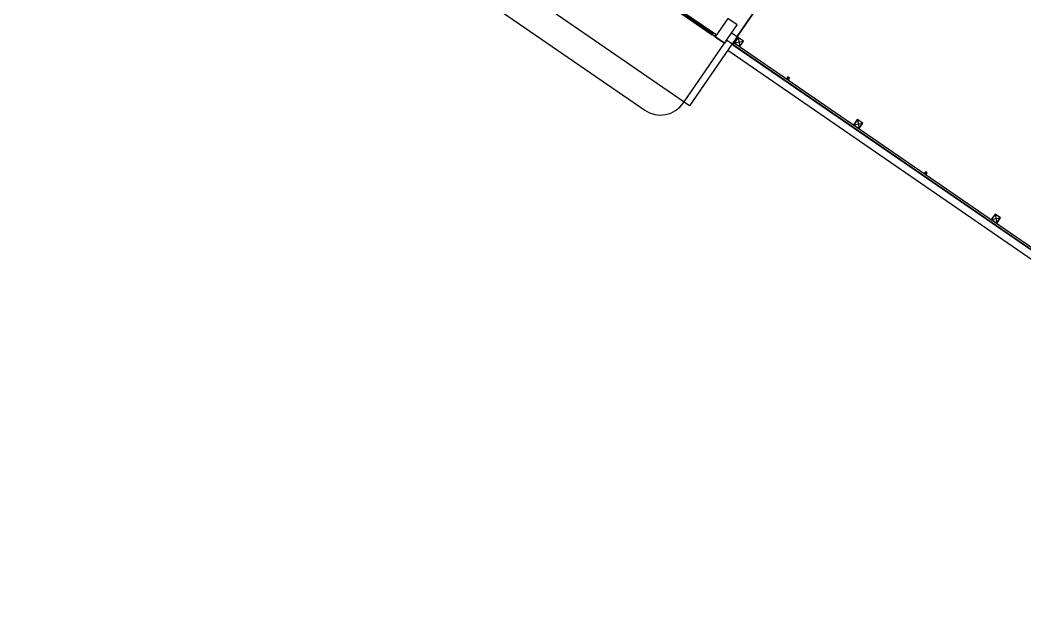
# Model space of a CAD drawing. Header units: metres. Extents: x 2 to 323, y -2 to 254.
# Drawn here: x 94.94 to 112.98, y 165.6 to 176.26 of the extents above; entities that cross this region are included whole.
import ezdxf

# ---------------------------------------------------------------- set-up
doc = ezdxf.new("R2010")
doc.units = ezdxf.units.M
doc.layers.add('REFERENCIA', color=7, linetype='Continuous')

msp = doc.modelspace()

# ---------------------------------------------------------------- linework, layer by layer
at = {"layer": 'REFERENCIA'}
for p, q in [((91.978, 184.387), (106.152, 174.643)), ((91.978, 184.387), (106.152, 174.643)), ((91.978, 184.387), (106.152, 174.643)), ((105.083, 177.563), (107.366, 175.993)), ((105.083, 177.563), (107.366, 175.993)), ((105.083, 177.563), (107.366, 175.993)), ((105.101, 177.589), (107.384, 176.02)), ((105.101, 177.589), (107.384, 176.02)), ((105.101, 177.589), (107.384, 176.02)), ((105.108, 177.6), (107.391, 176.03)), ((105.108, 177.6), (107.391, 176.03)), ((105.108, 177.6), (107.391, 176.03)), ((107.829, 175.945), (107.858, 175.785)), ((107.829, 175.945), (107.858, 175.785)), ((107.829, 175.945), (107.858, 175.785)), ((106.848, 174.772), (107.584, 175.843)), ((106.848, 174.772), (107.584, 175.843)), ((106.848, 174.772), (107.584, 175.843)), ((107.76, 175.85), (107.737, 175.817)), ((107.76, 175.85), (107.737, 175.817)), ((107.76, 175.85), (107.737, 175.817)), ((107.737, 175.817), (122.372, 165.757)), ((107.737, 175.817), (122.372, 165.757)), ((107.737, 175.817), (122.372, 165.757)), ((107.76, 175.85), (122.361, 165.812)), ((107.76, 175.85), (122.361, 165.812)), ((107.76, 175.85), (122.361, 165.812)), ((107.763, 175.85), (107.923, 175.88)), ((107.763, 175.85), (107.923, 175.88)), ((107.763, 175.85), (107.923, 175.88)), ((107.642, 175.716), (122.356, 165.601)), ((107.642, 175.716), (122.356, 165.601)), ((108.699, 175.205), (108.753, 175.215)), ((108.699, 175.205), (108.753, 175.215)), ((108.699, 175.205), (108.753, 175.215)), ((108.721, 175.236), (108.731, 175.183)), ((108.721, 175.236), (108.731, 175.183)), ((108.721, 175.236), (108.731, 175.183)), ((109.97, 174.473), (110, 174.313)), ((109.97, 174.473), (110, 174.313)), ((109.97, 174.473), (110, 174.313)), ((109.905, 174.378), (110.065, 174.408)), ((109.905, 174.378), (110.065, 174.408)), ((109.905, 174.378), (110.065, 174.408)), ((111.172, 173.505), (111.225, 173.515)), ((111.172, 173.505), (111.225, 173.515)), ((111.172, 173.505), (111.225, 173.515)), ((111.193, 173.537), (111.203, 173.484)), ((111.193, 173.537), (111.203, 173.484)), ((111.193, 173.537), (111.203, 173.484)), ((112.377, 172.679), (112.537, 172.708)), ((112.377, 172.679), (112.537, 172.708)), ((112.377, 172.679), (112.537, 172.708)), ((112.442, 172.774), (112.472, 172.614)), ((112.442, 172.774), (112.472, 172.614)), ((112.442, 172.774), (112.472, 172.614))]:
    msp.add_line(p, q, dxfattribs=at)
for points in [[(90.081, 187.875), (92.626, 191.576), (90.133, 193.29), (91.317, 195.013), (91.284, 195.036), (92.944, 197.45), (114.105, 182.904), (129.398, 176.048), (129.431, 176.025), (122.372, 165.757), (107.621, 175.897), (107.584, 175.843), (94.976, 184.51), (90.081, 187.875)], [(90.081, 187.875), (92.626, 191.576), (90.133, 193.29), (91.317, 195.013), (91.284, 195.036), (92.944, 197.45), (114.105, 182.904), (129.398, 176.048), (129.431, 176.025), (122.372, 165.757), (107.621, 175.897), (107.584, 175.843), (94.976, 184.51), (90.081, 187.875)], [(92.522, 191.745), (110.273, 179.543), (106.958, 174.72), (89.207, 186.923), (92.522, 191.745)], [(92.522, 191.745), (110.273, 179.543), (106.958, 174.72), (89.207, 186.923), (92.522, 191.745)], [(107.419, 175.957), (107.584, 175.843), (107.811, 176.173), (107.646, 176.286), (107.419, 175.957)], [(107.419, 175.957), (107.584, 175.843), (107.811, 176.173), (107.646, 176.286), (107.419, 175.957)], [(107.366, 175.993), (107.391, 176.03), (107.428, 176.005), (107.403, 175.968), (107.366, 175.993)], [(107.366, 175.993), (107.391, 176.03), (107.428, 176.005), (107.403, 175.968), (107.366, 175.993)], [(107.366, 175.993), (107.391, 176.03), (107.428, 176.005), (107.403, 175.968), (107.366, 175.993)], [(107.76, 175.85), (107.859, 175.782), (107.927, 175.881), (107.828, 175.949), (107.76, 175.85)], [(107.76, 175.85), (107.859, 175.782), (107.927, 175.881), (107.828, 175.949), (107.76, 175.85)], [(107.76, 175.85), (107.859, 175.782), (107.927, 175.881), (107.828, 175.949), (107.76, 175.85)], [(107.763, 175.85), (107.858, 175.785), (107.923, 175.88), (107.829, 175.945), (107.763, 175.85)], [(107.763, 175.85), (107.858, 175.785), (107.923, 175.88), (107.829, 175.945), (107.763, 175.85)], [(107.763, 175.85), (107.858, 175.785), (107.923, 175.88), (107.829, 175.945), (107.763, 175.85)], [(108.698, 175.205), (108.731, 175.182), (108.754, 175.215), (108.721, 175.238), (108.698, 175.205)], [(108.698, 175.205), (108.731, 175.182), (108.754, 175.215), (108.721, 175.238), (108.698, 175.205)], [(108.698, 175.205), (108.731, 175.182), (108.754, 175.215), (108.721, 175.238), (108.698, 175.205)], [(108.699, 175.205), (108.731, 175.183), (108.753, 175.215), (108.721, 175.236), (108.699, 175.205)], [(108.699, 175.205), (108.731, 175.183), (108.753, 175.215), (108.721, 175.236), (108.699, 175.205)], [(108.699, 175.205), (108.731, 175.183), (108.753, 175.215), (108.721, 175.236), (108.699, 175.205)], [(109.901, 174.378), (110, 174.31), (110.068, 174.409), (109.969, 174.476), (109.901, 174.378)], [(109.901, 174.378), (110, 174.31), (110.068, 174.409), (109.969, 174.476), (109.901, 174.378)], [(109.901, 174.378), (110, 174.31), (110.068, 174.409), (109.969, 174.476), (109.901, 174.378)], [(109.905, 174.378), (110, 174.313), (110.065, 174.408), (109.97, 174.473), (109.905, 174.378)], [(109.905, 174.378), (110, 174.313), (110.065, 174.408), (109.97, 174.473), (109.905, 174.378)], [(109.905, 174.378), (110, 174.313), (110.065, 174.408), (109.97, 174.473), (109.905, 174.378)], [(111.171, 173.505), (111.204, 173.483), (111.226, 173.516), (111.193, 173.538), (111.171, 173.505)], [(111.171, 173.505), (111.204, 173.483), (111.226, 173.516), (111.193, 173.538), (111.171, 173.505)], [(111.171, 173.505), (111.204, 173.483), (111.226, 173.516), (111.193, 173.538), (111.171, 173.505)], [(111.172, 173.505), (111.203, 173.484), (111.225, 173.515), (111.193, 173.537), (111.172, 173.505)], [(111.172, 173.505), (111.203, 173.484), (111.225, 173.515), (111.193, 173.537), (111.172, 173.505)], [(111.172, 173.505), (111.203, 173.484), (111.225, 173.515), (111.193, 173.537), (111.172, 173.505)], [(112.374, 172.678), (112.473, 172.61), (112.541, 172.709), (112.442, 172.777), (112.374, 172.678)], [(112.374, 172.678), (112.473, 172.61), (112.541, 172.709), (112.442, 172.777), (112.374, 172.678)], [(112.374, 172.678), (112.473, 172.61), (112.541, 172.709), (112.442, 172.777), (112.374, 172.678)], [(112.377, 172.679), (112.472, 172.614), (112.537, 172.708), (112.442, 172.774), (112.377, 172.679)], [(112.377, 172.679), (112.472, 172.614), (112.537, 172.708), (112.442, 172.774), (112.377, 172.679)], [(112.377, 172.679), (112.472, 172.614), (112.537, 172.708), (112.442, 172.774), (112.377, 172.679)]]:
    msp.add_lwpolyline(points, close=True, dxfattribs=at)
for points in [[(107.713, 176.031), (107.812, 175.963), (110.273, 179.543), (94.851, 190.145), (94.681, 189.898), (99.953, 186.274)], [(107.713, 176.031), (107.812, 175.963), (110.273, 179.543), (94.851, 190.145), (94.681, 189.898), (99.953, 186.274)], [(107.713, 176.031), (107.812, 175.963), (110.273, 179.543), (94.851, 190.145), (94.681, 189.898), (99.953, 186.274)], [(106.152, 174.643), (106.239, 174.596), (106.332, 174.566), (106.428, 174.555), (106.527, 174.564), (106.621, 174.591), (106.708, 174.636), (106.784, 174.697), (106.848, 174.772)], [(106.152, 174.643), (106.239, 174.596), (106.332, 174.566), (106.428, 174.555), (106.527, 174.564), (106.621, 174.591), (106.708, 174.636), (106.784, 174.697), (106.848, 174.772)], [(106.152, 174.643), (106.239, 174.596), (106.332, 174.566), (106.428, 174.555), (106.527, 174.564), (106.621, 174.591), (106.708, 174.636), (106.784, 174.697), (106.848, 174.772)]]:
    msp.add_lwpolyline(points, dxfattribs=at)

doc.saveas('drawing.dxf')
